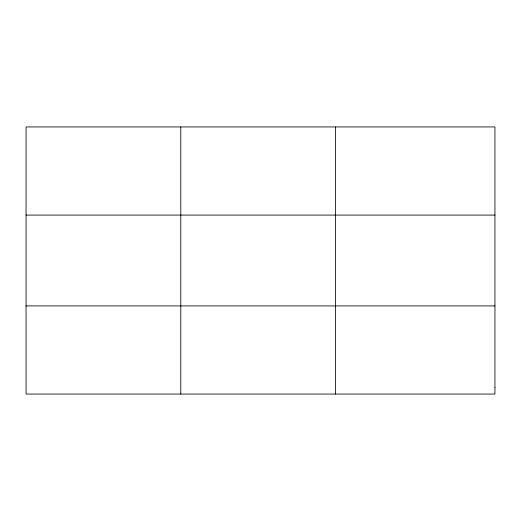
<?xml version="1.0" encoding="UTF-8"?>
<svg xmlns="http://www.w3.org/2000/svg" width="521" height="521" viewBox="0 0 521 521"><rect width="100%" height="100%" fill="white"/><g stroke="black" fill="none" stroke-linecap="round" stroke-linejoin="round"><path stroke-width="0.78" d="M180.787 394.058L180.787 126.942M335.524 394.058L335.524 126.942M26.05 215.088L494.95 215.088M26.05 305.912L494.95 305.912M494.95 387.761L494.95 394.058L26.05 394.058L26.05 126.942L494.95 126.942L494.95 387.761"/></g></svg>
